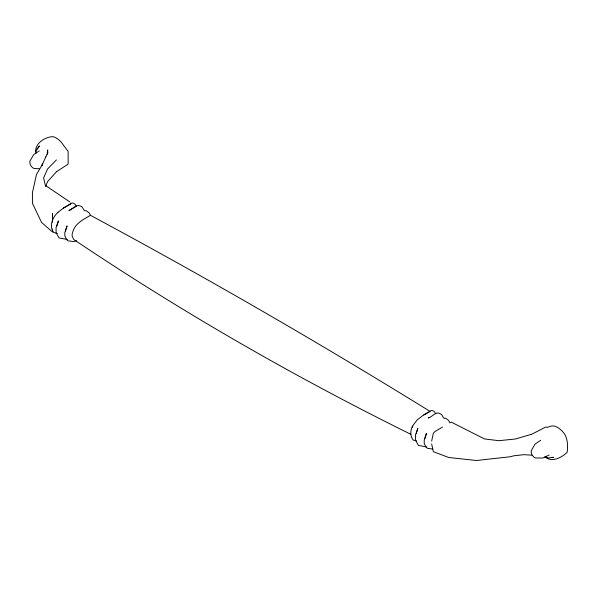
<?xml version="1.0" encoding="UTF-8"?>
<svg xmlns="http://www.w3.org/2000/svg" width="597" height="597" viewBox="0 0 597 597"><rect width="100%" height="100%" fill="white"/><g stroke="black" fill="none" stroke-linecap="round" stroke-linejoin="round"><path stroke-width="0.9" d="M52.476 222.166L52.558 213.353L52.558 221.674M47.126 154.265L47.7 149.914L47.7 151.705M35.969 151.578L36.245 150.138L39.447 145.929L37.126 149.22M431.653 441.086L433.362 433.206L434.847 431.594L442.571 427.042M56.812 226.129L58.431 220.897L56.066 227.584L56.111 232.576L58.984 237.912L67.364 239.472M65.461 231.061L67.08 225.853L64.834 232.517L64.834 235.927L66.625 239.636L68.162 240.845L73.312 241.524L76.737 240.852M412.512 425.997C410.378 430.519 409.908 435.803 413.079 439.982L416.713 441.004M416.206 433.623L417.833 428.392L415.467 435.079L415.505 440.071L418.378 445.407L426.765 446.966M424.863 438.564L426.474 433.347L424.228 440.011L424.228 443.422L426.027 447.131L427.564 448.34L432.713 449.019M45.596 186.66L47.551 181.652L56.394 171.839M45.79 156.974L41.842 165.541L42.745 163.809L36.454 174.555L32.425 192.704L32.425 203.264L41.529 222.397L52.402 231.934M45.581 157.414L47.984 152.511M57.931 212.308C52.685 217.323 48.708 225.95 53.685 232.479L57.319 233.509M56.394 159.914L47.551 169.003L43.633 177.831L45.312 185.376L69.603 201.764M412.4 427.295A10.671 6.164 -60 0 1 413.355 424.892L417.266 419.855L422.788 415.616L430.086 411.408C318.85 342.685 205.674 277.18 90.475 215.33L89.177 212.898L86.08 210.644C83.52 212.368 83.289 206.405 80.58 206.077C76.304 203.719 72.677 209.308 68.924 210.547L76.401 206.234L75.088 204.293L73.341 203.129L71.983 202.973L63.394 208.122L70.692 203.913L70.23 203.002M57.872 212.36L64.372 207.368M39.23 150.892L33.663 154.623L29.85 161.242C29.477 164.227 31.268 167.317 34.029 168.488L39.133 168.727M540.621 440.37L535.046 444.101L531.24 450.72C530.867 453.698 532.651 456.795 535.419 457.959L543.061 457.974L549.076 455.011M429.116 417.519L428.325 418.042C432.153 416.96 436.146 410.729 440.407 413.855C442.855 414.251 443.011 419.945 445.481 418.139L448.578 420.392L449.869 422.825L451.362 422.169L484.518 438.952L498.92 440.69L515.233 439.019L531.614 434.28M56.618 171.637L68.133 164.153L68.133 151.31L63.633 145.459A15.723 9.074 60 0 0 52.849 136.646C44.85 136.847 33.708 143.937 35.969 153.429M90.475 215.33C83.67 219.293 75.132 223.405 72.871 231.614A6.91 3.992 -60 0 0 72.871 237.696L73.737 239.494C181.555 311.91 294.418 376.804 410.863 434.31M423.773 414.863L431.385 410.467L432.735 410.624L434.482 411.796L435.803 413.728M532.024 434.109L545.718 427.042L547.442 427.37L550.225 426.392A15.723 9.074 60 0 1 561.001 430.027C567.725 435.556 568.128 444.28 567.15 452.347C561.27 457.899 552.083 462.645 544.815 456.892M551.882 457.451L553.486 457.309L548.233 457.974L545.248 456.563M531.793 455.16L523.845 454.668L513.845 455.809L510.114 456.772L476.473 460.503L448.743 457.496L433.362 451.705L431.653 443.922M52.529 229.285L52.558 231.845L52.558 229.076"/></g></svg>
